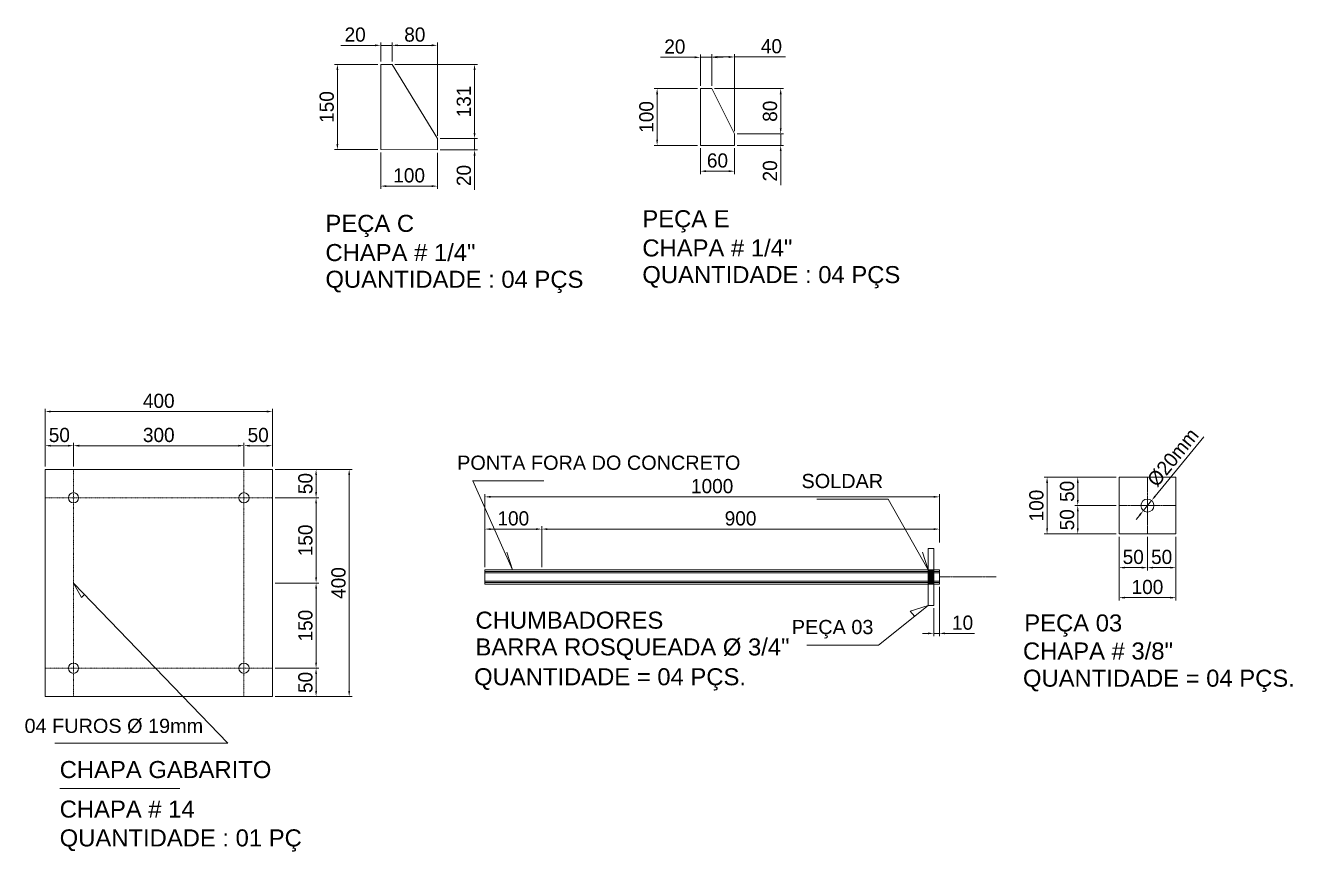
# Model space of a CAD drawing. Header units: millimetres. Extents: x 272452 to 288160, y -46054 to -34839.
# Drawn here: x 281502 to 283733, y -44282 to -42828 of the extents above; entities that cross this region are included whole.
import ezdxf

# ---------------------------------------------------------------- set-up
doc = ezdxf.new("R2010")
doc.units = ezdxf.units.MM
doc.header["$LTSCALE"] = 0.08
doc.linetypes.add('CENTER', pattern=[50.8, 31.75, -6.35, 6.35, -6.35])
doc.linetypes.add('DASHDOT', pattern=[25.4, 12.7, -6.35, 0, -6.35])
for name, color, linetype, lineweight in [('01 cent', 1, 'DASHDOT', 9), ('03', 3, 'Continuous', 15), ('04', 4, 'Continuous', 5), ('CENT 1', 1, 'CENTER', 9), ('CONT 3', 3, 'Continuous', 15), ('CONT4', 4, 'Continuous', 5), ('COTA', 1, 'Continuous', 9)]:
    doc.layers.add(name, color=color, linetype=linetype, lineweight=lineweight)
doc.styles.add('1-100', font='arial.ttf', dxfattribs={"height": 20})
doc.styles.add('1-250', font='arial.ttf', dxfattribs={"height": 50})
doc.styles.add('1-75', font='arial.ttf', dxfattribs={"height": 15})
doc.dimstyles.new('ESC10', dxfattribs={"dimscale": 10, "dimtxt": 2.5, "dimasz": 1, "dimexe": 0.5, "dimexo": 0.5, "dimtad": 1, "dimdec": 0, "dimtxsty": 'Standard', "dimcen": 2.5, "dimclrd": 1, "dimclre": 1, "dimclrt": 2, "dimadec": 0, "dimazin": 0, "dimtfac": 1, "dimtdec": 0, "dimtmove": 0, "dimatfit": 3, "dimfxl": 1, "dimlwd": 9, "dimlwe": 9, "dimarcsym": 0})

# ---------------------------------------------------------------- blocks, each defined once
blk = doc.blocks.new('*D62')
at = {"layer": '03', "color": 1, "lineweight": 9, "transparency": 16777216}
for p, q in [((282685.4, -42938.8), (282609.2, -42938.8)), ((282614.2, -42948.8), (282614.2, -43028.8)), ((282685.4, -43038.8), (282609.2, -43038.8))]:
    blk.add_line(p, q, dxfattribs=at)
at = {"layer": '03', "color": 1, "transparency": 16777216}
for points in [[(282612.5, -42948.8), (282615.9, -42948.8), (282614.2, -42938.8)], [(282612.5, -43028.8), (282615.9, -43028.8), (282614.2, -43038.8)]]:
    blk.add_solid(points, dxfattribs=at)
at = {"layer": '03', "color": 2, "transparency": 16777216, "insert": (282595.4, -42988.8), "char_height": 25, "attachment_point": 5, "rotation": 90}
blk.add_mtext('100', dxfattribs=at)
blk = doc.blocks.new('*D63')
at = {"layer": '03', "color": 1, "lineweight": 9, "transparency": 16777216}
for p, q in [((282831.7, -43008.8), (282831.7, -42998.8)), ((282755.4, -43018.8), (282836.7, -43018.8)), ((282831.7, -43018.8), (282831.7, -43038.8)), ((282755.4, -43038.8), (282836.7, -43038.8)), ((282831.7, -43048.8), (282831.7, -43108.8))]:
    blk.add_line(p, q, dxfattribs=at)
at = {"layer": '03', "color": 1, "transparency": 16777216}
for points in [[(282830.1, -43008.8), (282833.4, -43008.8), (282831.7, -43018.8)], [(282830.1, -43048.8), (282833.4, -43048.8), (282831.7, -43038.8)]]:
    blk.add_solid(points, dxfattribs=at)
at = {"layer": '03', "color": 2, "transparency": 16777216, "insert": (282813, -43083.8), "char_height": 25, "attachment_point": 5, "rotation": 90}
blk.add_mtext('20', dxfattribs=at)
blk = doc.blocks.new('*D64')
at = {"layer": '03', "color": 1, "lineweight": 9, "transparency": 16777216}
for p, q in [((282715.4, -42938.8), (282836.7, -42938.8)), ((282831.7, -42948.8), (282831.7, -43008.8)), ((282755.4, -43018.8), (282836.7, -43018.8))]:
    blk.add_line(p, q, dxfattribs=at)
at = {"layer": '03', "color": 1, "transparency": 16777216}
for points in [[(282830.1, -42948.8), (282833.4, -42948.8), (282831.7, -42938.8)], [(282830.1, -43008.8), (282833.4, -43008.8), (282831.7, -43018.8)]]:
    blk.add_solid(points, dxfattribs=at)
at = {"layer": '03', "color": 2, "transparency": 16777216, "insert": (282813, -42978.8), "char_height": 25, "attachment_point": 5, "rotation": 90}
blk.add_mtext('80', dxfattribs=at)
blk = doc.blocks.new('*D65')
at = {"layer": '03', "color": 1, "lineweight": 9, "transparency": 16777216}
for p, q in [((282680.4, -42883.9), (282620.4, -42883.9)), ((282690.4, -42933.8), (282690.4, -42878.9)), ((282710.4, -42883.9), (282690.4, -42883.9)), ((282710.4, -42933.8), (282710.4, -42878.9)), ((282720.4, -42883.9), (282730.4, -42883.9))]:
    blk.add_line(p, q, dxfattribs=at)
at = {"layer": '03', "color": 1, "transparency": 16777216}
for points in [[(282680.4, -42882.2), (282680.4, -42885.5), (282690.4, -42883.9)], [(282720.4, -42882.2), (282720.4, -42885.5), (282710.4, -42883.9)]]:
    blk.add_solid(points, dxfattribs=at)
at = {"layer": '03', "color": 2, "transparency": 16777216, "insert": (282645.4, -42865.1), "char_height": 25, "attachment_point": 5}
blk.add_mtext('20', dxfattribs=at)
blk = doc.blocks.new('*D66')
at = {"layer": '03', "color": 1, "lineweight": 9, "transparency": 16777216}
for p, q in [((282710.4, -42933.8), (282710.4, -42878.3)), ((282720.4, -42883.3), (282740.4, -42883.3)), ((282750.4, -43013.8), (282750.4, -42878.3)), ((282750.4, -42883.3), (282840.4, -42883.3))]:
    blk.add_line(p, q, dxfattribs=at)
at = {"layer": '03', "color": 1, "transparency": 16777216}
for points in [[(282720.4, -42881.6), (282720.4, -42885), (282710.4, -42883.3)], [(282740.4, -42881.6), (282740.4, -42885), (282750.4, -42883.3)]]:
    blk.add_solid(points, dxfattribs=at)
at = {"layer": '03', "color": 2, "transparency": 16777216, "insert": (282815.4, -42864.5), "char_height": 25, "attachment_point": 5}
blk.add_mtext('40', dxfattribs=at)
blk = doc.blocks.new('*D67')
at = {"layer": '03', "color": 1, "lineweight": 9, "transparency": 16777216}
for p, q in [((282690.4, -43043.8), (282690.4, -43089.3)), ((282750.4, -43043.8), (282750.4, -43089.3)), ((282740.4, -43084.3), (282700.4, -43084.3))]:
    blk.add_line(p, q, dxfattribs=at)
at = {"layer": '03', "color": 1, "transparency": 16777216}
for points in [[(282700.4, -43082.6), (282700.4, -43086), (282690.4, -43084.3)], [(282740.4, -43082.6), (282740.4, -43086), (282750.4, -43084.3)]]:
    blk.add_solid(points, dxfattribs=at)
at = {"layer": '03', "color": 2, "transparency": 16777216, "insert": (282720.4, -43065.6), "char_height": 25, "attachment_point": 5}
blk.add_mtext('60', dxfattribs=at)
blk = doc.blocks.new('*D98')
at = {"layer": '03', "color": 1, "lineweight": 9, "transparency": 16777216}
for p, q in [((282122.7, -42896.3), (282046.4, -42896.3)), ((282051.4, -42906.3), (282051.4, -43036.3)), ((282122.7, -43046.3), (282046.4, -43046.3))]:
    blk.add_line(p, q, dxfattribs=at)
at = {"layer": '03', "color": 1, "transparency": 16777216}
for points in [[(282049.7, -42906.3), (282053.1, -42906.3), (282051.4, -42896.3)], [(282049.7, -43036.3), (282053.1, -43036.3), (282051.4, -43046.3)]]:
    blk.add_solid(points, dxfattribs=at)
at = {"layer": '03', "color": 2, "transparency": 16777216, "insert": (282032.7, -42971.3), "char_height": 25, "attachment_point": 5, "rotation": 90}
blk.add_mtext('150', dxfattribs=at)
blk = doc.blocks.new('*D99')
at = {"layer": '03', "color": 1, "lineweight": 9, "transparency": 16777216}
for p, q in [((282127.7, -43051.3), (282127.7, -43115.6)), ((282227.6, -43051.9), (282227.6, -43115.6)), ((282137.7, -43110.6), (282217.6, -43110.6))]:
    blk.add_line(p, q, dxfattribs=at)
at = {"layer": '03', "color": 1, "transparency": 16777216}
for points in [[(282137.7, -43108.9), (282137.7, -43112.2), (282127.7, -43110.6)], [(282217.6, -43108.9), (282217.6, -43112.2), (282227.6, -43110.6)]]:
    blk.add_solid(points, dxfattribs=at)
at = {"layer": '03', "color": 2, "transparency": 16777216, "insert": (282177.7, -43091.8), "char_height": 25, "attachment_point": 5}
blk.add_mtext('100', dxfattribs=at)
blk = doc.blocks.new('*D100')
at = {"layer": '03', "color": 1, "lineweight": 9, "transparency": 16777216}
for p, q in [((282292.9, -43016.9), (282292.9, -43006.9)), ((282232.6, -43026.9), (282297.9, -43026.9)), ((282292.9, -43026.9), (282292.9, -43046.9)), ((282232.6, -43046.9), (282297.9, -43046.9)), ((282292.9, -43056.9), (282292.9, -43116.9))]:
    blk.add_line(p, q, dxfattribs=at)
at = {"layer": '03', "color": 1, "transparency": 16777216}
for points in [[(282291.2, -43016.9), (282294.6, -43016.9), (282292.9, -43026.9)], [(282291.2, -43056.9), (282294.6, -43056.9), (282292.9, -43046.9)]]:
    blk.add_solid(points, dxfattribs=at)
at = {"layer": '03', "color": 2, "transparency": 16777216, "insert": (282274.1, -43091.9), "char_height": 25, "attachment_point": 5, "rotation": 90}
blk.add_mtext('20', dxfattribs=at)
blk = doc.blocks.new('*D101')
at = {"layer": '03', "color": 1, "lineweight": 9, "transparency": 16777216}
for p, q in [((282152.7, -42896.3), (282297.9, -42896.3)), ((282292.9, -42906.3), (282292.9, -43016.9)), ((282232.6, -43026.9), (282297.9, -43026.9))]:
    blk.add_line(p, q, dxfattribs=at)
at = {"layer": '03', "color": 1, "transparency": 16777216}
for points in [[(282291.2, -42906.3), (282294.6, -42906.3), (282292.9, -42896.3)], [(282291.2, -43016.9), (282294.6, -43016.9), (282292.9, -43026.9)]]:
    blk.add_solid(points, dxfattribs=at)
at = {"layer": '03', "color": 2, "transparency": 16777216, "insert": (282274.1, -42961.6), "char_height": 25, "attachment_point": 5, "rotation": 90}
blk.add_mtext('131', dxfattribs=at)
blk = doc.blocks.new('*D102')
at = {"layer": '03', "color": 1, "lineweight": 9, "transparency": 16777216}
for p, q in [((282117.7, -42862.8), (282057.7, -42862.8)), ((282127.7, -42891.3), (282127.7, -42857.8)), ((282147.7, -42862.8), (282127.7, -42862.8)), ((282147.7, -42891.3), (282147.7, -42857.8)), ((282157.7, -42862.8), (282167.7, -42862.8))]:
    blk.add_line(p, q, dxfattribs=at)
at = {"layer": '03', "color": 1, "transparency": 16777216}
for points in [[(282117.7, -42861.1), (282117.7, -42864.4), (282127.7, -42862.8)], [(282157.7, -42861.1), (282157.7, -42864.4), (282147.7, -42862.8)]]:
    blk.add_solid(points, dxfattribs=at)
at = {"layer": '03', "color": 2, "transparency": 16777216, "insert": (282082.7, -42844), "char_height": 25, "attachment_point": 5}
blk.add_mtext('20', dxfattribs=at)
blk = doc.blocks.new('*D103')
at = {"layer": '03', "color": 1, "lineweight": 9, "transparency": 16777216}
for p, q in [((282147.7, -42891.3), (282147.7, -42857.8)), ((282217.6, -42862.8), (282157.7, -42862.8)), ((282227.6, -43021.9), (282227.6, -42857.8))]:
    blk.add_line(p, q, dxfattribs=at)
at = {"layer": '03', "color": 1, "transparency": 16777216}
for points in [[(282157.7, -42861.1), (282157.7, -42864.4), (282147.7, -42862.8)], [(282217.6, -42861.1), (282217.6, -42864.4), (282227.6, -42862.8)]]:
    blk.add_solid(points, dxfattribs=at)
at = {"layer": '03', "color": 2, "transparency": 16777216, "insert": (282187.7, -42844), "char_height": 25, "attachment_point": 5}
blk.add_mtext('80', dxfattribs=at)
blk = doc.blocks.new('*D19')
at = {"layer": 'COTA', "color": 1, "lineweight": 9, "transparency": 16777216}
for p, q in [((281537, -43604.1), (281537, -43502.3)), ((281547, -43507.3), (281927, -43507.3)), ((281937, -43604.1), (281937, -43502.3))]:
    blk.add_line(p, q, dxfattribs=at)
at = {"layer": 'COTA', "color": 1, "transparency": 16777216}
for points in [[(281547, -43505.6), (281547, -43509), (281537, -43507.3)], [(281927, -43505.6), (281927, -43509), (281937, -43507.3)]]:
    blk.add_solid(points, dxfattribs=at)
at = {"layer": 'COTA', "color": 2, "transparency": 16777216, "insert": (281737, -43488.6), "char_height": 25, "attachment_point": 5}
blk.add_mtext('400', dxfattribs=at)
blk = doc.blocks.new('*D20')
at = {"layer": 'COTA', "color": 1, "lineweight": 9, "transparency": 16777216}
for p, q in [((281537, -43604.1), (281537, -43562.4)), ((281587, -43604.1), (281587, -43562.4)), ((281577, -43567.4), (281547, -43567.4))]:
    blk.add_line(p, q, dxfattribs=at)
at = {"layer": 'COTA', "color": 1, "transparency": 16777216}
for points in [[(281547, -43565.8), (281547, -43569.1), (281537, -43567.4)], [(281577, -43565.8), (281577, -43569.1), (281587, -43567.4)]]:
    blk.add_solid(points, dxfattribs=at)
at = {"layer": 'COTA', "color": 2, "transparency": 16777216, "insert": (281562, -43548.7), "char_height": 25, "attachment_point": 5}
blk.add_mtext('50', dxfattribs=at)
blk = doc.blocks.new('*D21')
at = {"layer": 'COTA', "color": 1, "lineweight": 9, "transparency": 16777216}
for p, q in [((281587, -43604.1), (281587, -43562.4)), ((281887, -43604.1), (281887, -43562.4)), ((281597, -43567.4), (281877, -43567.4))]:
    blk.add_line(p, q, dxfattribs=at)
at = {"layer": 'COTA', "color": 1, "transparency": 16777216}
for points in [[(281597, -43565.8), (281597, -43569.1), (281587, -43567.4)], [(281877, -43565.8), (281877, -43569.1), (281887, -43567.4)]]:
    blk.add_solid(points, dxfattribs=at)
at = {"layer": 'COTA', "color": 2, "transparency": 16777216, "insert": (281737, -43548.7), "char_height": 25, "attachment_point": 5}
blk.add_mtext('300', dxfattribs=at)
blk = doc.blocks.new('*D22')
at = {"layer": 'COTA', "color": 1, "lineweight": 9, "transparency": 16777216}
for p, q in [((281887, -43604.1), (281887, -43562.4)), ((281937, -43604.1), (281937, -43562.4)), ((281897, -43567.4), (281927, -43567.4))]:
    blk.add_line(p, q, dxfattribs=at)
at = {"layer": 'COTA', "color": 1, "transparency": 16777216}
for points in [[(281897, -43565.8), (281897, -43569.1), (281887, -43567.4)], [(281927, -43565.8), (281927, -43569.1), (281937, -43567.4)]]:
    blk.add_solid(points, dxfattribs=at)
at = {"layer": 'COTA', "color": 2, "transparency": 16777216, "insert": (281912, -43548.7), "char_height": 25, "attachment_point": 5}
blk.add_mtext('50', dxfattribs=at)
blk = doc.blocks.new('*D23')
at = {"layer": 'COTA', "color": 1, "lineweight": 9, "transparency": 16777216}
for p, q in [((281942, -43609.1), (282018.9, -43609.1)), ((282013.9, -43649.1), (282013.9, -43619.1)), ((281942, -43659.1), (282018.9, -43659.1))]:
    blk.add_line(p, q, dxfattribs=at)
at = {"layer": 'COTA', "color": 1, "transparency": 16777216}
for points in [[(282012.3, -43619.1), (282015.6, -43619.1), (282013.9, -43609.1)], [(282012.3, -43649.1), (282015.6, -43649.1), (282013.9, -43659.1)]]:
    blk.add_solid(points, dxfattribs=at)
at = {"layer": 'COTA', "color": 2, "transparency": 16777216, "insert": (281995.2, -43634.1), "char_height": 25, "attachment_point": 5, "rotation": 90}
blk.add_mtext('50', dxfattribs=at)
blk = doc.blocks.new('*D24')
at = {"layer": 'COTA', "color": 1, "lineweight": 9, "transparency": 16777216}
for p, q in [((281942, -43659.1), (282018.9, -43659.1)), ((282013.9, -43669.1), (282013.9, -43799.1)), ((281942, -43809.1), (282018.9, -43809.1))]:
    blk.add_line(p, q, dxfattribs=at)
at = {"layer": 'COTA', "color": 1, "transparency": 16777216}
for points in [[(282012.3, -43669.1), (282015.6, -43669.1), (282013.9, -43659.1)], [(282012.3, -43799.1), (282015.6, -43799.1), (282013.9, -43809.1)]]:
    blk.add_solid(points, dxfattribs=at)
at = {"layer": 'COTA', "color": 2, "transparency": 16777216, "insert": (281995.2, -43734.1), "char_height": 25, "attachment_point": 5, "rotation": 90}
blk.add_mtext('150', dxfattribs=at)
blk = doc.blocks.new('*D25')
at = {"layer": 'COTA', "color": 1, "lineweight": 9, "transparency": 16777216}
for p, q in [((281942, -43809.1), (282018.9, -43809.1)), ((282013.9, -43949.1), (282013.9, -43819.1)), ((281942, -43959.1), (282018.9, -43959.1))]:
    blk.add_line(p, q, dxfattribs=at)
at = {"layer": 'COTA', "color": 1, "transparency": 16777216}
for points in [[(282012.3, -43819.1), (282015.6, -43819.1), (282013.9, -43809.1)], [(282012.3, -43949.1), (282015.6, -43949.1), (282013.9, -43959.1)]]:
    blk.add_solid(points, dxfattribs=at)
at = {"layer": 'COTA', "color": 2, "transparency": 16777216, "insert": (281995.2, -43884.1), "char_height": 25, "attachment_point": 5, "rotation": 90}
blk.add_mtext('150', dxfattribs=at)
blk = doc.blocks.new('*D26')
at = {"layer": 'COTA', "color": 1, "lineweight": 9, "transparency": 16777216}
for p, q in [((281942, -43959.1), (282018.9, -43959.1)), ((282013.9, -43969.1), (282013.9, -43999.1)), ((281942, -44009.1), (282018.9, -44009.1))]:
    blk.add_line(p, q, dxfattribs=at)
at = {"layer": 'COTA', "color": 1, "transparency": 16777216}
for points in [[(282012.3, -43969.1), (282015.6, -43969.1), (282013.9, -43959.1)], [(282012.3, -43999.1), (282015.6, -43999.1), (282013.9, -44009.1)]]:
    blk.add_solid(points, dxfattribs=at)
at = {"layer": 'COTA', "color": 2, "transparency": 16777216, "insert": (281995.2, -43984.1), "char_height": 25, "attachment_point": 5, "rotation": 90}
blk.add_mtext('50', dxfattribs=at)
blk = doc.blocks.new('*D27')
at = {"layer": 'COTA', "color": 1, "lineweight": 9, "transparency": 16777216}
for p, q in [((281942, -43609.1), (282077.2, -43609.1)), ((282072.2, -43999.1), (282072.2, -43619.1)), ((281942, -44009.1), (282077.2, -44009.1))]:
    blk.add_line(p, q, dxfattribs=at)
at = {"layer": 'COTA', "color": 1, "transparency": 16777216}
for points in [[(282070.5, -43619.1), (282073.8, -43619.1), (282072.2, -43609.1)], [(282070.5, -43999.1), (282073.8, -43999.1), (282072.2, -44009.1)]]:
    blk.add_solid(points, dxfattribs=at)
at = {"layer": 'COTA', "color": 2, "transparency": 16777216, "insert": (282053.4, -43809.1), "char_height": 25, "attachment_point": 5, "rotation": 90}
blk.add_mtext('400', dxfattribs=at)
blk = doc.blocks.new('*D28')
at = {"layer": 'COTA', "color": 1, "lineweight": 9, "transparency": 16777216}
for p, q in [((282311.1, -43781), (282311.1, -43652.5)), ((283111.1, -43737.6), (283111.1, -43652.5)), ((282321.1, -43657.5), (283101.1, -43657.5))]:
    blk.add_line(p, q, dxfattribs=at)
at = {"layer": 'COTA', "color": 1, "transparency": 16777216}
for points in [[(282321.1, -43655.8), (282321.1, -43659.1), (282311.1, -43657.5)], [(283101.1, -43655.8), (283101.1, -43659.1), (283111.1, -43657.5)]]:
    blk.add_solid(points, dxfattribs=at)
at = {"layer": 'COTA', "color": 2, "transparency": 16777216, "insert": (282711.1, -43638.7), "char_height": 25, "attachment_point": 5}
blk.add_mtext('1000', dxfattribs=at)
blk = doc.blocks.new('*D29')
at = {"layer": 'COTA', "color": 1, "lineweight": 9, "transparency": 16777216}
for p, q in [((282311.1, -43781), (282311.1, -43709.2)), ((282321.1, -43714.2), (282401.1, -43714.2)), ((282411.1, -43781), (282411.1, -43709.2))]:
    blk.add_line(p, q, dxfattribs=at)
at = {"layer": 'COTA', "color": 1, "transparency": 16777216}
for points in [[(282321.1, -43712.6), (282321.1, -43715.9), (282311.1, -43714.2)], [(282401.1, -43712.6), (282401.1, -43715.9), (282411.1, -43714.2)]]:
    blk.add_solid(points, dxfattribs=at)
at = {"layer": 'COTA', "color": 2, "transparency": 16777216, "insert": (282361.1, -43695.5), "char_height": 25, "attachment_point": 5}
blk.add_mtext('100', dxfattribs=at)
blk = doc.blocks.new('*D1')
at = {"layer": 'COTA', "color": 1, "lineweight": 9, "transparency": 16777216}
for p, q in [((282411.1, -43752.7), (282411.1, -43709.2)), ((282421.1, -43714.2), (283101.1, -43714.2)), ((283111.1, -43737.6), (283111.1, -43709.2))]:
    blk.add_line(p, q, dxfattribs=at)
at = {"layer": 'COTA', "color": 1, "transparency": 16777216}
for points in [[(282421.1, -43712.6), (282421.1, -43715.9), (282411.1, -43714.2)], [(283101.1, -43712.6), (283101.1, -43715.9), (283111.1, -43714.2)]]:
    blk.add_solid(points, dxfattribs=at)
at = {"layer": 'COTA', "color": 2, "transparency": 16777216, "insert": (282761.1, -43695.5), "char_height": 25, "attachment_point": 5}
blk.add_mtext('900', dxfattribs=at)
blk = doc.blocks.new('*D30')
at = {"layer": 'COTA', "color": 1, "lineweight": 9, "transparency": 16777216}
for p, q in [((283111.1, -43816), (283111.1, -43902.8)), ((283101.1, -43853.5), (283101.1, -43902.8)), ((283091.1, -43897.8), (283081.1, -43897.8)), ((283101.1, -43897.8), (283111.1, -43897.8)), ((283121.1, -43897.8), (283172.7, -43897.8))]:
    blk.add_line(p, q, dxfattribs=at)
at = {"layer": 'COTA', "color": 1, "transparency": 16777216}
for points in [[(283091.1, -43896.1), (283091.1, -43899.4), (283101.1, -43897.8)], [(283121.1, -43896.1), (283121.1, -43899.4), (283111.1, -43897.8)]]:
    blk.add_solid(points, dxfattribs=at)
at = {"layer": 'COTA', "color": 2, "transparency": 16777216, "insert": (283151.9, -43879), "char_height": 25, "attachment_point": 5}
blk.add_mtext('10', dxfattribs=at)
blk = doc.blocks.new('*D31')
at = {"layer": 'COTA', "color": 1, "lineweight": 9, "transparency": 16777216}
for p, q in [((283576.4, -43551.7), (283490.9, -43656.2)), ((283470.1, -43681.7), (283484.6, -43663.9)), ((283463.7, -43689.5), (283457.4, -43697.2))]:
    blk.add_line(p, q, dxfattribs=at)
at = {"layer": 'COTA', "color": 1, "transparency": 16777216}
for points in [[(283489.7, -43655.1), (283492.2, -43657.2), (283484.6, -43663.9)], [(283462.4, -43688.4), (283465, -43690.5), (283470.1, -43681.7)]]:
    blk.add_solid(points, dxfattribs=at)
at = {"layer": 'COTA', "color": 2, "transparency": 16777216, "insert": (283522.3, -43588.2), "char_height": 25, "attachment_point": 5, "rotation": 50.7386}
blk.add_mtext('%%C20mm', dxfattribs=at)
blk = doc.blocks.new('*D32')
at = {"layer": 'COTA', "color": 1, "lineweight": 9, "transparency": 16777216}
for p, q in [((283422.3, -43672.8), (283349.6, -43672.8)), ((283354.6, -43682.8), (283354.6, -43712.8)), ((283422.3, -43722.8), (283349.6, -43722.8))]:
    blk.add_line(p, q, dxfattribs=at)
at = {"layer": 'COTA', "color": 1, "transparency": 16777216}
for points in [[(283353, -43682.8), (283356.3, -43682.8), (283354.6, -43672.8)], [(283353, -43712.8), (283356.3, -43712.8), (283354.6, -43722.8)]]:
    blk.add_solid(points, dxfattribs=at)
at = {"layer": 'COTA', "color": 2, "transparency": 16777216, "insert": (283335.9, -43697.8), "char_height": 25, "attachment_point": 5, "rotation": 90}
blk.add_mtext('50', dxfattribs=at)
blk = doc.blocks.new('*D33')
at = {"layer": 'COTA', "color": 1, "lineweight": 9, "transparency": 16777216}
for p, q in [((283422.3, -43622.8), (283349.6, -43622.8)), ((283354.6, -43662.8), (283354.6, -43632.8)), ((283422.3, -43672.8), (283349.6, -43672.8))]:
    blk.add_line(p, q, dxfattribs=at)
at = {"layer": 'COTA', "color": 1, "transparency": 16777216}
for points in [[(283353, -43632.8), (283356.3, -43632.8), (283354.6, -43622.8)], [(283353, -43662.8), (283356.3, -43662.8), (283354.6, -43672.8)]]:
    blk.add_solid(points, dxfattribs=at)
at = {"layer": 'COTA', "color": 2, "transparency": 16777216, "insert": (283335.9, -43647.8), "char_height": 25, "attachment_point": 5, "rotation": 90}
blk.add_mtext('50', dxfattribs=at)
blk = doc.blocks.new('*D34')
at = {"layer": 'COTA', "color": 1, "lineweight": 9, "transparency": 16777216}
for p, q in [((283422.3, -43622.8), (283295.6, -43622.8)), ((283300.6, -43632.8), (283300.6, -43712.8)), ((283422.3, -43722.8), (283295.6, -43722.8))]:
    blk.add_line(p, q, dxfattribs=at)
at = {"layer": 'COTA', "color": 1, "transparency": 16777216}
for points in [[(283299, -43632.8), (283302.3, -43632.8), (283300.6, -43622.8)], [(283299, -43712.8), (283302.3, -43712.8), (283300.6, -43722.8)]]:
    blk.add_solid(points, dxfattribs=at)
at = {"layer": 'COTA', "color": 2, "transparency": 16777216, "insert": (283281.9, -43672.8), "char_height": 25, "attachment_point": 5, "rotation": 90}
blk.add_mtext('100', dxfattribs=at)
blk = doc.blocks.new('*D35')
at = {"layer": 'COTA', "color": 1, "lineweight": 9, "transparency": 16777216}
for p, q in [((283427.3, -43727.8), (283427.3, -43787.1)), ((283477.3, -43727.8), (283477.3, -43787.1)), ((283437.3, -43782.1), (283467.3, -43782.1))]:
    blk.add_line(p, q, dxfattribs=at)
at = {"layer": 'COTA', "color": 1, "transparency": 16777216}
for points in [[(283437.3, -43780.4), (283437.3, -43783.7), (283427.3, -43782.1)], [(283467.3, -43780.4), (283467.3, -43783.7), (283477.3, -43782.1)]]:
    blk.add_solid(points, dxfattribs=at)
at = {"layer": 'COTA', "color": 2, "transparency": 16777216, "insert": (283452.3, -43763.3), "char_height": 25, "attachment_point": 5}
blk.add_mtext('50', dxfattribs=at)
blk = doc.blocks.new('*D36')
at = {"layer": 'COTA', "color": 1, "lineweight": 9, "transparency": 16777216}
for p, q in [((283477.3, -43727.8), (283477.3, -43787.1)), ((283527.3, -43727.8), (283527.3, -43787.1)), ((283487.3, -43782.1), (283517.3, -43782.1))]:
    blk.add_line(p, q, dxfattribs=at)
at = {"layer": 'COTA', "color": 1, "transparency": 16777216}
for points in [[(283487.3, -43780.4), (283487.3, -43783.7), (283477.3, -43782.1)], [(283517.3, -43780.4), (283517.3, -43783.7), (283527.3, -43782.1)]]:
    blk.add_solid(points, dxfattribs=at)
at = {"layer": 'COTA', "color": 2, "transparency": 16777216, "insert": (283502.3, -43763.3), "char_height": 25, "attachment_point": 5}
blk.add_mtext('50', dxfattribs=at)
blk = doc.blocks.new('*D37')
at = {"layer": 'COTA', "color": 1, "lineweight": 9, "transparency": 16777216}
for p, q in [((283427.3, -43727.8), (283427.3, -43839.9)), ((283527.3, -43727.8), (283527.3, -43839.9)), ((283517.3, -43834.9), (283437.3, -43834.9))]:
    blk.add_line(p, q, dxfattribs=at)
at = {"layer": 'COTA', "color": 1, "transparency": 16777216}
for points in [[(283437.3, -43833.2), (283437.3, -43836.6), (283427.3, -43834.9)], [(283517.3, -43833.2), (283517.3, -43836.6), (283527.3, -43834.9)]]:
    blk.add_solid(points, dxfattribs=at)
at = {"layer": 'COTA', "color": 2, "transparency": 16777216, "insert": (283477.3, -43816.2), "char_height": 25, "attachment_point": 5}
blk.add_mtext('100', dxfattribs=at)

msp = doc.modelspace()

# ---------------------------------------------------------------- linework, layer by layer
at = {"layer": '01 cent'}
for p, q in [((281587, -44009.1), (281587, -43609.1)), ((281887, -43609.1), (281887, -44009.1)), ((281537, -43659.1), (281937, -43659.1)), ((281937, -43959.1), (281537, -43959.1))]:
    msp.add_line(p, q, dxfattribs=at)
at = {"layer": '03'}
for p, q in [((282147.7, -42896.3), (282127.7, -42896.3)), ((282127.7, -43046.3), (282127.7, -42896.3)), ((282227.6, -43026.9), (282147.7, -42896.3)), ((282710.4, -42938.8), (282690.4, -42938.8)), ((282690.4, -43038.8), (282690.4, -42938.8)), ((282750.4, -43018.8), (282710.4, -42938.8)), ((282227.6, -43046.9), (282227.6, -43026.9)), ((282750.4, -43038.8), (282750.4, -43018.8)), ((282127.7, -43046.3), (282227.6, -43046.9)), ((282690.4, -43038.8), (282750.4, -43038.8)), ((281537, -44009.1), (281537, -43609.1)), ((281537, -43609.1), (281937, -43609.1)), ((281937, -43609.1), (281937, -44009.1)), ((281937, -44009.1), (281537, -44009.1))]:
    msp.add_line(p, q, dxfattribs=at)
for centre in [(281587, -43659.1), (281887, -43659.1), (281587, -43959.1), (281887, -43959.1)]:
    msp.add_circle(centre, 9, dxfattribs=at)
at = {"layer": '04', "color": 4}
for p, q in [((281858.8, -44090.9), (281587, -43809.1)), ((281587, -43809.1), (281600.8, -43834.9)), ((281600.8, -43834.9), (281606.9, -43828.6)), ((281858.8, -44090.9), (281554.2, -44090.9)), ((281562.9, -44170.8), (281774.1, -44170.8))]:
    msp.add_line(p, q, dxfattribs=at)
msp.add_solid([(281606.9, -43828.6), (281600.8, -43834.9), (281587, -43809.1), (281606.9, -43828.6)], dxfattribs=at)
at = {"layer": 'CENT 1'}
for p, q in [((283477.3, -43722.8), (283477.3, -43622.8)), ((283427.3, -43672.8), (283527.3, -43672.8)), ((283111.1, -43798.5), (283211.1, -43798.5))]:
    msp.add_line(p, q, dxfattribs=at)
at = {"layer": 'CONT 3'}
for p, q in [((283427.3, -43722.8), (283427.3, -43622.8)), ((283427.3, -43622.8), (283527.3, -43622.8)), ((283527.3, -43622.8), (283527.3, -43722.8)), ((283527.3, -43722.8), (283427.3, -43722.8)), ((283091.1, -43848.5), (283091.1, -43748.5)), ((283091.1, -43748.5), (283101.1, -43748.5)), ((283101.1, -43848.5), (283101.1, -43748.5)), ((283111.1, -43786), (282311.1, -43786)), ((282311.1, -43786), (282311.1, -43811)), ((283111.1, -43789), (282311.1, -43789)), ((283111.1, -43811), (283111.1, -43786)), ((283111.1, -43791), (282311.1, -43791)), ((282311.1, -43806), (283111.1, -43806)), ((282311.1, -43808), (283111.1, -43808)), ((282311.1, -43811), (283111.1, -43811)), ((283091.1, -43848.5), (283101.1, -43848.5))]:
    msp.add_line(p, q, dxfattribs=at)
msp.add_circle((283477.3, -43672.8), 11.5, dxfattribs=at)
msp.add_solid([(283091.1, -43811), (283091.1, -43786), (283101.1, -43811), (283101.1, -43786)], dxfattribs=at)
at = {"layer": 'CONT4'}
for p, q in [((282289, -43629.2), (282415, -43629.2)), ((282289.7, -43629.2), (282359.6, -43786)), ((282895.1, -43661.4), (283021.1, -43661.4)), ((283021.1, -43661.4), (283091.1, -43786)), ((282359.6, -43786), (282349.8, -43754.8)), ((283091.1, -43786), (283081.2, -43754.8)), ((283004, -43918.4), (283091.1, -43848.5)), ((283091.1, -43848.5), (283059.8, -43858.4)), ((283059.8, -43858.4), (283067.3, -43867.6)), ((282878, -43918.4), (283004, -43918.4))]:
    msp.add_line(p, q, dxfattribs=at)
for points in [[(282340.5, -43762.2), (282349.8, -43754.8), (282359.6, -43786), (282340.5, -43762.2)], [(283071.9, -43762.2), (283081.2, -43754.8), (283091.1, -43786), (283071.9, -43762.2)], [(283067.3, -43867.6), (283059.8, -43858.4), (283091.1, -43848.5), (283067.3, -43867.6)]]:
    msp.add_solid(points, dxfattribs=at)

# ---------------------------------------------------------------- texts
at = {"layer": '04', "color": 4}
for s, height, style, p in [('PEÇA C', 30, '1-250', (282030.4, -43191.1)), ('PEÇA E', 30, '1-250', (282588.2, -43183)), ('CHAPA # 1/4"', 30, '1-250', (282588.2, -43234.4)), ('CHAPA # 1/4"', 30, '1-250', (282030.4, -43242.5)), ('QUANTIDADE : 04 PÇS', 30, '1-250', (282588.2, -43281.3)), ('QUANTIDADE : 04 PÇS', 30, '1-250', (282030.4, -43289.5)), ('04 FUROS %%C 19mm', 25, '1-75', (281500.8, -44073)), ('CHAPA GABARITO', 30, '1-250', (281562.6, -44152.4)), ('CHAPA # 14', 30, '1-250', (281562.6, -44222)), ('QUANTIDADE : 01 PÇ', 30, '1-250', (281562.6, -44272.7))]:
    msp.add_text(s, height=height, dxfattribs=dict(at, style=style)).set_placement(p)
at = {"layer": 'CONT4', "style": '1-100'}
for s, height, p in [('PONTA FORA DO CONCRETO', 25, (282262.2, -43609.9)), ('SOLDAR ', 25, (282868.4, -43642.1)), ('CHUMBADORES', 30, (282294.5, -43889.5)), ('PEÇA 03', 25, (282851.3, -43899.1)), ('PEÇA 03', 30, (283260.5, -43894.4)), ('BARRA ROSQUEADA %%C 3/4"', 30, (282294.5, -43936.6)), ('CHAPA # 3/8"', 30, (283258.2, -43943.8)), ('QUANTIDADE = 04 PÇS.', 30, (282292.1, -43989.1)), ('QUANTIDADE = 04 PÇS.', 30, (283258.2, -43991.6))]:
    msp.add_text(s, height=height, dxfattribs=at).set_placement(p)

# ---------------------------------------------------------------- dimensions: what is measured, and where the dimension line sits
at = {"layer": '03'}
for base, p1, p2, picture, middle in [((282127.7, -42862.8), (282147.7, -42896.3), (282127.7, -42896.3), '*D102', (282082.7, -42844)), ((282147.7, -42862.8), (282227.6, -43026.9), (282147.7, -42896.3), '*D103', (282187.7, -42844)), ((282690.4, -42883.9), (282710.4, -42938.8), (282690.4, -42938.8), '*D65', (282645.4, -42865.1)), ((282227.6, -43110.6), (282127.7, -43046.3), (282227.6, -43046.9), '*D99', (282177.7, -43091.8)), ((282690.4, -43084.3), (282750.4, -43038.8), (282690.4, -43038.8), '*D67', (282720.4, -43065.6))]:
    dim = msp.add_linear_dim(base=base, p1=p1, p2=p2, dimstyle='ESC10', dxfattribs=at)
    dim.commit()
    dim.dimension.update_dxf_attribs({"geometry": picture, "text_midpoint": middle})
dim = msp.add_linear_dim(base=(282710.4, -42883.3), p1=(282750.4, -43018.8), p2=(282710.4, -42938.8), dimstyle='ESC10', dxfattribs=at)
dim.commit()
dim.dimension.update_dxf_attribs({"geometry": '*D66', "text_midpoint": (282815.4, -42883.3), "dimtype": 160})
for base, p1, p2, picture, middle in [((282051.4, -43046.3), (282127.7, -42896.3), (282127.7, -43046.3), '*D98', (282032.7, -42971.3)), ((282292.9, -43026.9), (282147.7, -42896.3), (282227.6, -43026.9), '*D101', (282274.1, -42961.6)), ((282614.2, -43038.8), (282690.4, -42938.8), (282690.4, -43038.8), '*D62', (282595.4, -42988.8)), ((282831.7, -43018.8), (282710.4, -42938.8), (282750.4, -43018.8), '*D64', (282813, -42978.8)), ((282292.9, -43046.9), (282227.6, -43026.9), (282227.6, -43046.9), '*D100', (282274.1, -43091.9)), ((282831.7, -43038.8), (282750.4, -43018.8), (282750.4, -43038.8), '*D63', (282813, -43083.8))]:
    dim = msp.add_linear_dim(base=base, p1=p1, p2=p2, angle=90, dimstyle='ESC10', dxfattribs=at)
    dim.commit()
    dim.dimension.update_dxf_attribs({"geometry": picture, "text_midpoint": middle})
at = {"layer": 'COTA'}
for base, p1, p2, picture, middle in [((281937, -43507.3), (281537, -43609.1), (281937, -43609.1), '*D19', (281737, -43488.6)), ((281537, -43567.4), (281587, -43609.1), (281537, -43609.1), '*D20', (281562, -43548.7)), ((281887, -43567.4), (281587, -43609.1), (281887, -43609.1), '*D21', (281737, -43548.7)), ((281937, -43567.4), (281887, -43609.1), (281937, -43609.1), '*D22', (281912, -43548.7)), ((282411.1, -43714.2), (282311.1, -43786), (282411.1, -43786), '*D29', (282361.1, -43695.5)), ((283477.3, -43782.1), (283427.3, -43722.8), (283477.3, -43722.8), '*D35', (283452.3, -43763.3)), ((283427.3, -43834.9), (283527.3, -43722.8), (283427.3, -43722.8), '*D37', (283477.3, -43816.2)), ((283527.3, -43782.1), (283477.3, -43722.8), (283527.3, -43722.8), '*D36', (283502.3, -43763.3)), ((283111.1, -43897.8), (283101.1, -43848.5), (283111.1, -43811), '*D30', (283151.9, -43879))]:
    dim = msp.add_linear_dim(base=base, p1=p1, p2=p2, dimstyle='ESC10', dxfattribs=at)
    dim.commit()
    dim.dimension.update_dxf_attribs({"geometry": picture, "text_midpoint": middle})
dim = msp.add_diameter_dim_2p(p1=(283470.1, -43681.7), p2=(283484.6, -43663.9), text='%%C20mm', dimstyle='ESC10', dxfattribs=at)
dim.commit()
dim.dimension.update_dxf_attribs({"geometry": '*D31', "text_midpoint": (283522.3, -43588.2)})
for base, p1, p2, picture, middle in [((282013.9, -43609.1), (281937, -43659.1), (281937, -43609.1), '*D23', (281995.2, -43634.1)), ((282072.2, -43609.1), (281937, -44009.1), (281937, -43609.1), '*D27', (282053.4, -43809.1)), ((283300.6, -43722.8), (283427.3, -43622.8), (283427.3, -43722.8), '*D34', (283281.9, -43672.8)), ((283354.6, -43622.8), (283427.3, -43672.8), (283427.3, -43622.8), '*D33', (283335.9, -43647.8)), ((282013.9, -43809.1), (281937, -43659.1), (281937, -43809.1), '*D24', (281995.2, -43734.1)), ((283354.6, -43722.8), (283427.3, -43672.8), (283427.3, -43722.8), '*D32', (283335.9, -43697.8)), ((282013.9, -43809.1), (281937, -43959.1), (281937, -43809.1), '*D25', (281995.2, -43884.1)), ((282013.9, -44009.1), (281937, -43959.1), (281937, -44009.1), '*D26', (281995.2, -43984.1))]:
    dim = msp.add_linear_dim(base=base, p1=p1, p2=p2, angle=90, dimstyle='ESC10', dxfattribs=at)
    dim.commit()
    dim.dimension.update_dxf_attribs({"geometry": picture, "text_midpoint": middle})
for base, p1, text, picture, middle in [((283111.1, -43657.5), (282311.1, -43786), '1000', '*D28', (282711.1, -43638.7)), ((283111.1, -43714.2), (282411.1, -43757.7), '900', '*D1', (282761.1, -43695.5))]:
    dim = msp.add_linear_dim(base=base, p1=p1, p2=(283111.1, -43742.6), text=text, dimstyle='ESC10', dxfattribs=at)
    dim.commit()
    dim.dimension.update_dxf_attribs({"geometry": picture, "text_midpoint": middle})

doc.saveas('drawing.dxf')
